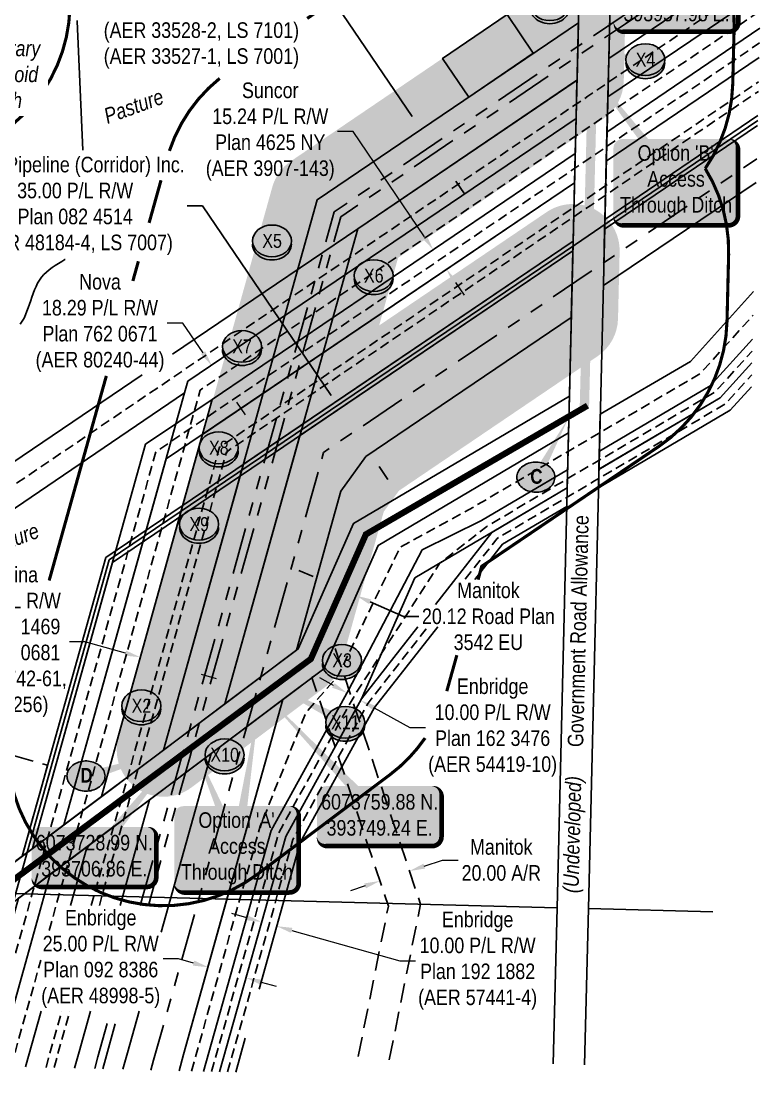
# Model space of a CAD drawing. Extents: x 392573 to 394547, y 6072586 to 6074543.
# Drawn here: x 393597 to 394074, y 6073511 to 6074188 of the extents above; entities that cross this region are included whole.
import ezdxf
from ezdxf.enums import TextEntityAlignment as Align

# ---------------------------------------------------------------- set-up
doc = ezdxf.new("R2010")
doc.units = 0
doc.header["$LTSCALE"] = 5
doc.header["$PDSIZE"] = 0.5
for name, pattern in [('foc-ACCESSROAD', [3.75, 2.5, -1.25]), ('foc-DRILLPATH', [14.75, 6, -1.75, 1.75, -1.75, 1.75, -1.75]), ('foc-QUARTERLINE', [33, 25, -3, 2, -3]), ('foc-TIELINE', [1.875, 1.25, -0.625]), ('UG_PIPE', [1.875, 1.25, -0.625])]:
    doc.linetypes.add(name, pattern=pattern)
doc.layers.get('Defpoints').update_dxf_attribs({"color": 9})
for name, color, linetype in [('AS-CABLE', 224, 'foc-CABLE'), ('AS-PIPE-UG', 44, 'UG_PIPE'), ('AS-ROADS', 254, 'Continuous'), ('AS-TELUS', 224, 'foc-TEL'), ('C-RW', 13, 'Continuous'), ('F-AR', 190, 'foc-ACCESSROAD'), ('F-RW', 190, 'Continuous'), ('F-WS', 190, 'foc-ACCESSROAD'), ('L-ROAD-T', 7, 'Continuous'), ('L-SEC', 7, 'Continuous'), ('L-SECQ', 8, 'foc-QUARTERLINE'), ('L-TITLEDB', 4, 'Continuous'), ('L-TITLEDB-T', 4, 'Continuous'), ('P-BUFFER-H 30m', 51, 'Continuous'), ('P-BUFFER-YELLOW', 50, 'foc-TIELINE'), ('P-CROSSINGS', 250, 'Continuous'), ('P-PDRILLPATH', 12, 'foc-DRILLPATH'), ('P-PROPOSED', 10, 'Continuous'), ('P-PROPOSED-T', 10, 'Continuous'), ('P-TEMP-H', 41, 'Continuous'), ('P-TEMP_WORKSPACE', 46, 'Continuous'), ('WETLAND', 143, 'Continuous'), ('WETLAND-T', 146, 'Continuous')]:
    doc.layers.add(name, color=color, linetype=linetype)
for name, color, linetype, lineweight in [('F-AR-T', 190, 'Continuous', 9), ('F-RW-T', 190, 'Continuous', 9), ('T-TEXT', 48, 'Continuous', 18)]:
    doc.layers.add(name, color=color, linetype=linetype, lineweight=lineweight)
doc.layers.add('P-REPAIR-BLUE-H', color=7, linetype='Continuous', true_color=0xa0d6fd)
doc.layers.add('P-REPAIR-PURPLE-H', color=7, linetype='Continuous', true_color=0xeeddfd)
doc.styles.add('175L', font='ARIALN.TTF', dxfattribs={"height": 20})
doc.styles.add('80', font='ARIALN.TTF', dxfattribs={"height": 10})
doc.styles.add('80CG', font='ARIALN.TTF', dxfattribs={"height": 10})
doc.styles.add('80L', font='ARIALN.TTF', dxfattribs={"height": 10})
doc.styles.add('80LS', font='ARIALNI.TTF', dxfattribs={"height": 10})
doc.styles.add('BOLD', font='ARIALNB.TTF')
doc.styles.add('Crossing', font='ARIALN.TTF', dxfattribs={"height": 10})
doc.styles.add('foc-LtypeFont', font='ARIALN.TTF', dxfattribs={"height": 7.35})
doc.linetypes.add('foc-CABLE', pattern='A,2,-1,["C",foc-LtypeFont,S=0.2,R=0,X=-0.625,Y=-0.75],-1.24,8', length=12.24)
doc.linetypes.add('foc-TEL', pattern='A,2,-1,["T",foc-LtypeFont,S=0.2,R=0,X=-0.425,Y=-0.75],-1.24,8', length=12.24)
doc.linetypes.add('foc-TEL-NOLINE', pattern='A,0,-2,["T",foc-LtypeFont,S=0.2,R=0,X=-0.425,Y=-0.75],-10.24', length=12.24)
doc.dimstyles.new('Compass 5 000', dxfattribs={"dimscale": 5, "dimtxt": 9, "dimasz": 2, "dimexe": 0.2, "dimexo": 0.0625, "dimgap": 0.5, "dimtad": 0, "dimtih": 1, "dimtoh": 1, "dimzin": 0, "dimdsep": 46, "dimtxsty": '80CG', "dimcen": 0.1, "dimse1": 1, "dimse2": 1, "dimclrd": 256, "dimclrt": 256, "dimaunit": 1, "dimadec": 4, "dimazin": 0, "dimtfac": 0.06, "dimtofl": 0, "dimtmove": 0, "dimatfit": 1, "dimfxl": 0.2, "dimtolj": 1, "dimtzin": 0, "dimlwd": -1, "dimarcsym": 0})

# ---------------------------------------------------------------- blocks, each defined once
blk = doc.blocks.new('*D425')
at = {"layer": 'Defpoints', "color": 0, "transparency": 16777216}
for p in [(393889.14, 6074142.12), (393853.93, 6074118.27), (393905.96, 6074117.28)]:
    blk.add_point(p, dxfattribs=at)
at = {"layer": 'P-PROPOSED-T', "color": 240, "transparency": 16777216}
for p, q in [((393794.82, 6074205.57), (393784.82, 6074205.57)), ((393848.32, 6074126.56), (393794.82, 6074205.57)), ((393876.35, 6074085.15), (393881.96, 6074076.87))]:
    blk.add_line(p, q, dxfattribs=at)
for points in [[(393849.7, 6074127.49), (393846.94, 6074125.62), (393853.93, 6074118.27)], [(393877.73, 6074086.09), (393874.97, 6074084.22), (393870.75, 6074093.43)]]:
    blk.add_solid(points, dxfattribs=at)
at = {"layer": 'P-PROPOSED-T', "transparency": 16777216, "insert": (393713, 6074205.57), "char_height": 10, "attachment_point": 5, "style": '80CG'}
blk.add_mtext('\\A1;Inter Pipeline Polaris Inc.\\PInter Pipeline (Corridor) Inc.\\P30.00 P/L R/W\\PPlan 022 2276\\P(AER 33528-2, LS 7101)\\P(AER 33527-1, LS 7001)', dxfattribs=at)
blk = doc.blocks.new('*D426')
at = {"layer": 'Defpoints', "color": 0, "transparency": 16777216}
for p in [(393907.86, 6074094.3), (393918.16, 6074079.12), (393719.67, 6073966.63)]:
    blk.add_point(p, dxfattribs=at)
at = {"layer": 'F-RW-T', "transparency": 16777216}
for p, q in [((393701.14, 6073993.95), (393691.14, 6073993.95)), ((393714.06, 6073974.9), (393701.14, 6073993.95)), ((393735.58, 6073943.18), (393741.2, 6073934.9))]:
    blk.add_line(p, q, dxfattribs=at)
for points in [[(393715.44, 6073975.84), (393712.68, 6073973.97), (393719.67, 6073966.63)], [(393736.96, 6073944.11), (393734.2, 6073942.24), (393729.97, 6073951.45)]]:
    blk.add_solid(points, dxfattribs=at)
at = {"layer": 'F-RW-T', "transparency": 16777216, "insert": (393647.94, 6073993.95), "char_height": 10, "attachment_point": 5, "style": '80CG'}
blk.add_mtext('\\A1;Nova\\P18.29 P/L R/W\\PPlan 762 0671\\P(AER 80240-44)', dxfattribs=at)
blk = doc.blocks.new('*D427')
at = {"layer": 'Defpoints', "color": 0, "transparency": 16777216}
for p in [(393861.91, 6074040.97), (393836.24, 6074023.57), (393844.8, 6074010.94)]:
    blk.add_point(p, dxfattribs=at)
at = {"layer": 'F-RW-T', "transparency": 16777216}
for p, q in [((393810.43, 6074116.91), (393800.43, 6074116.91)), ((393856.3, 6074049.25), (393810.43, 6074116.91)), ((393876.09, 6074020.07), (393881.7, 6074011.79))]:
    blk.add_line(p, q, dxfattribs=at)
for points in [[(393857.68, 6074050.19), (393854.92, 6074048.32), (393861.91, 6074040.97)], [(393877.47, 6074021), (393874.71, 6074019.13), (393870.48, 6074028.34)]]:
    blk.add_solid(points, dxfattribs=at)
at = {"layer": 'F-RW-T', "transparency": 16777216, "insert": (393757.23, 6074116.91), "char_height": 10, "attachment_point": 5, "style": '80CG'}
blk.add_mtext('\\A1;Suncor\\P15.24 P/L R/W\\PPlan 4625 NY\\P(AER 3907-143)', dxfattribs=at)
blk = doc.blocks.new('*D428')
at = {"layer": 'Defpoints', "color": 0, "transparency": 16777216}
for p in [(393860.41, 6073978.67), (393880.06, 6073949.65), (393801.93, 6073939.07)]:
    blk.add_point(p, dxfattribs=at)
at = {"layer": 'P-PROPOSED-T', "color": 240, "transparency": 16777216}
for p, q in [((393713.79, 6074069.23), (393703.79, 6074069.23)), ((393796.32, 6073947.35), (393713.79, 6074069.23)), ((393827.19, 6073901.76), (393832.79, 6073893.48))]:
    blk.add_line(p, q, dxfattribs=at)
for points in [[(393797.7, 6073948.28), (393794.94, 6073946.41), (393801.93, 6073939.07)], [(393828.57, 6073902.7), (393825.81, 6073900.83), (393821.58, 6073910.04)]]:
    blk.add_solid(points, dxfattribs=at)
at = {"layer": 'P-PROPOSED-T', "transparency": 16777216, "insert": (393631.97, 6074069.23), "char_height": 10, "attachment_point": 5, "style": '80CG'}
blk.add_mtext('\\A1;Inter Pipeline (Corridor) Inc.\\P35.00 P/L R/W\\PPlan 082 4514\\P(AER 48184-4, LS 7007)', dxfattribs=at)
blk = doc.blocks.new('*D429')
at = {"layer": 'Defpoints', "color": 0, "transparency": 16777216}
for p in [(393723.96, 6073602.66), (393747.98, 6073595.92), (393741.66, 6073573.42)]:
    blk.add_point(p, dxfattribs=at)
at = {"layer": 'F-RW-T', "transparency": 16777216}
for p, q in [((393698.39, 6073585.56), (393688.39, 6073585.56)), ((393708.02, 6073582.86), (393698.39, 6073585.56)), ((393751.29, 6073570.72), (393760.92, 6073568.02))]:
    blk.add_line(p, q, dxfattribs=at)
for points in [[(393708.47, 6073584.47), (393707.57, 6073581.26), (393717.65, 6073580.16)], [(393751.74, 6073572.32), (393750.84, 6073569.11), (393741.66, 6073573.42)]]:
    blk.add_solid(points, dxfattribs=at)
at = {"layer": 'F-RW-T', "transparency": 16777216, "insert": (393648.39, 6073585.56), "char_height": 10, "attachment_point": 5, "style": '80CG'}
blk.add_mtext('\\A1;Enbridge\\P25.00 P/L R/W\\PPlan 092 8386\\P(AER 48998-5)', dxfattribs=at)
blk = doc.blocks.new('*D432')
at = {"layer": 'Defpoints', "color": 0, "transparency": 16777216}
for p in [(393694.9, 6073854.69), (393724.25, 6073846.51), (393673.89, 6073779.28)]:
    blk.add_point(p, dxfattribs=at)
at = {"layer": 'F-RW-T', "transparency": 16777216}
for p, q in [((393638.24, 6073789.21), (393628.24, 6073789.21)), ((393664.25, 6073781.96), (393638.24, 6073789.21)), ((393712.87, 6073768.41), (393722.5, 6073765.73))]:
    blk.add_line(p, q, dxfattribs=at)
for points in [[(393664.7, 6073783.57), (393663.81, 6073780.35), (393673.89, 6073779.28)], [(393713.31, 6073770.02), (393712.42, 6073766.81), (393703.23, 6073771.1)]]:
    blk.add_solid(points, dxfattribs=at)
at = {"layer": 'F-RW-T', "transparency": 16777216, "insert": (393585.52, 6073789.21), "char_height": 10, "attachment_point": 5, "style": '80CG'}
blk.add_mtext('\\A1;Pembina\\P30.48 P/L R/W\\PPlan 782 1469\\PPlan 042 0681\\P(AER 37742-61,\\P37742-256)', dxfattribs=at)
blk = doc.blocks.new('*D435')
at = {"layer": 'Defpoints', "color": 0, "transparency": 16777216}
for p in [(393804.06, 6073751.94), (393815.26, 6073751.55), (393812.82, 6073747.11)]:
    blk.add_point(p, dxfattribs=at)
at = {"layer": 'F-RW-T', "transparency": 16777216}
for p, q in [((393797.74, 6073761.2), (393788.98, 6073766.02)), ((393824.02, 6073746.72), (393846.83, 6073734.16)), ((393846.83, 6073734.16), (393856.83, 6073734.16))]:
    blk.add_line(p, q, dxfattribs=at)
for points in [[(393798.55, 6073762.66), (393796.94, 6073759.74), (393806.5, 6073756.37)], [(393824.82, 6073748.18), (393823.21, 6073745.26), (393815.26, 6073751.55)]]:
    blk.add_solid(points, dxfattribs=at)
at = {"layer": 'F-RW-T', "transparency": 16777216, "insert": (393900.02, 6073734.16), "char_height": 10, "attachment_point": 5, "style": '80CG'}
blk.add_mtext('\\A1;Enbridge\\P10.00 P/L R/W\\PPlan 162 3476\\P(AER 54419-10)', dxfattribs=at)
blk = doc.blocks.new('*D440')
at = {"layer": 'Defpoints', "color": 0, "transparency": 16777216}
for p in [(393795.74, 6073831.29), (393814.13, 6073823.19), (393812.26, 6073818.95)]:
    blk.add_point(p, dxfattribs=at)
at = {"layer": 'L-TITLEDB-T', "transparency": 16777216}
for p, q in [((393784.72, 6073831.09), (393775.57, 6073835.12)), ((393821.41, 6073814.92), (393842.69, 6073805.55)), ((393842.69, 6073805.55), (393852.69, 6073805.55))]:
    blk.add_line(p, q, dxfattribs=at)
for points in [[(393785.39, 6073832.61), (393784.05, 6073829.56), (393793.87, 6073827.06)], [(393822.09, 6073816.45), (393820.74, 6073813.4), (393812.26, 6073818.95)]]:
    blk.add_solid(points, dxfattribs=at)
at = {"layer": 'L-TITLEDB-T', "transparency": 16777216, "insert": (393897.3, 6073805.55), "char_height": 10, "attachment_point": 5, "style": '80CG'}
blk.add_mtext('\\A1;Manitok\\P20.12 Road Plan\\P3542 EU', dxfattribs=at)
blk = doc.blocks.new('*U442')
h = blk.add_hatch(color=255)
edge = h.paths.add_edge_path()
edge.add_line((-34, -28.5), (34, -28.5))
edge.add_arc((34, -22.5), 6, 270, 360)
edge.add_line((40, -22.5), (40, 21))
edge.add_arc((34, 21), 6, 0, 90)
edge.add_line((34, 27), (-34, 27))
edge.add_arc((-34, 21), 6, 90, 180)
edge.add_line((-40, 21), (-40, -22.5))
edge.add_arc((-34, -22.5), 6, 180, 270)
at = {"color": 1, "flags": 128}
for points in [[(-62.2, 80.27, 0, 7.5, 0), (0, 0, 0, 0, 0)], [(-35.9, 0, 0, 7.5, 0), (0, 0, 0, 0, 0)]]:
    blk.add_lwpolyline(points, format="xyseb", dxfattribs=at)
blk.add_lwpolyline([(-34, -28.5, 3, 3, 0), (34, -28.5, 3, 3, 0.414214), (40, -22.5, 3, 3, 0), (40, 21, 3, 0, 0.414214), (34, 27, 0, 0, 0), (-34, 27, 0, 0, 0.414214), (-40, 21, 0, 0, 0), (-40, -22.5, 0, 3, 0.414214)], format="xyseb", close=True, dxfattribs=at)
at = {"color": 1, "style": '80'}
blk.add_attdef('ENTER_TEXT_001', (-26.85, -4.92), '', height=10, dxfattribs=at)
blk = doc.blocks.new('xing2')
h = blk.add_hatch(color=50)
h.dxf.hatch_style = 1
edge = h.paths.add_edge_path()
edge.add_ellipse((0, 0), major_axis=(-12.5, 0), ratio=0.816297, start_angle=0, end_angle=360)
h = blk.add_hatch(color=250)
h.dxf.hatch_style = 1
edge = h.paths.add_edge_path()
edge.add_ellipse((0, -2.05), major_axis=(-12.5, 0), ratio=0.816297, start_angle=0, end_angle=180)
edge.add_line((12.5, -2.05), (12.5, 0))
edge.add_ellipse((0, 0), major_axis=(-12.5, 0), ratio=0.816297, start_angle=0, end_angle=180, ccw=False)
edge.add_line((-12.5, 0), (-12.5, -2.05))
at = {"color": 250}
blk.add_ellipse((0, 0), major_axis=(-12.5, 0), ratio=0.816297, dxfattribs=at)
blk.add_ellipse((0, -2.05), major_axis=(-12.5, 0), ratio=0.816297, start_param=0, end_param=3.141593, dxfattribs=at)
at = {"color": 250, "style": 'Crossing'}
blk.add_attdef('CROSSING', text='', height=9, dxfattribs=at).set_placement((0.09, 0.02), align=Align.MIDDLE_CENTER)
at = {"color": 250, "style": 'Crossing', "flags": 1}
for tag, p in [('OWNER', (0.09, -12.49)), ('DESCRIPTION', (0.09, -25.77)), ('LOCATION', (0.09, -39.3)), ('DWG_REF', (0.09, -52.84))]:
    blk.add_attdef(tag, text='', height=9, dxfattribs=at).set_placement(p, align=Align.MIDDLE_CENTER)
blk = doc.blocks.new('*U499')
h = blk.add_hatch(color=255)
edge = h.paths.add_edge_path()
edge.add_line((-34, -20), (34, -20))
edge.add_arc((34, -14), 6, 270, 360)
edge.add_line((40, -14), (40, 12.5))
edge.add_arc((34, 12.5), 6, 0, 90)
edge.add_line((34, 18.5), (-34, 18.5))
edge.add_arc((-34, 12.5), 6, 90, 180)
edge.add_line((-40, 12.5), (-40, -14))
edge.add_arc((-34, -14), 6, 180, 270)
at = {"color": 1, "flags": 128}
blk.add_lwpolyline([(-34, -20, 3, 3, 0), (34, -20, 3, 3, 0.414214), (40, -14, 3, 3, 0), (40, 12.5, 3, 0, 0.414214), (34, 18.5, 0, 0, 0), (-34, 18.5, 0, 0, 0.414214), (-40, 12.5, 0, 0, 0), (-40, -14, 0, 3, 0.414214)], format="xyseb", close=True, dxfattribs=at)
for points in [[(-59.88, -31.88, 0, 7.5, 0), (0, 0, 0, 0, 0)], [(-25.47, -11.01, 0, 7.5, 0), (0, 0, 0, 0, 0)]]:
    blk.add_lwpolyline(points, format="xyseb", dxfattribs=at)
at = {"color": 1, "style": '80'}
blk.add_attdef('ENTER_TEXT_001', (-26.85, -4.92), '', height=10, dxfattribs=at)
blk = doc.blocks.new('*U500')
h = blk.add_hatch(color=255)
edge = h.paths.add_edge_path()
edge.add_line((-34, -28.5), (34, -28.5))
edge.add_arc((34, -22.5), 6, 270, 360)
edge.add_line((40, -22.5), (40, 21))
edge.add_arc((34, 21), 6, 0, 90)
edge.add_line((34, 27), (-34, 27))
edge.add_arc((-34, 21), 6, 90, 180)
edge.add_line((-40, 21), (-40, -22.5))
edge.add_arc((-34, -22.5), 6, 180, 270)
at = {"color": 1, "flags": 128}
for points in [[(15.02, 96.29, 0, 7.5, 0), (0, 0, 0, 0, 0)], [(-29.01, 69.41, 0, 7.5, 0), (0, 0, 0, 0, 0)]]:
    blk.add_lwpolyline(points, format="xyseb", dxfattribs=at)
blk.add_lwpolyline([(-34, -28.5, 3, 3, 0), (34, -28.5, 3, 3, 0.414214), (40, -22.5, 3, 3, 0), (40, 21, 3, 0, 0.414214), (34, 27, 0, 0, 0), (-34, 27, 0, 0, 0.414214), (-40, 21, 0, 0, 0), (-40, -22.5, 0, 3, 0.414214)], format="xyseb", close=True, dxfattribs=at)
at = {"color": 1, "style": '80'}
blk.add_attdef('ENTER_TEXT_001', (-26.85, -4.92), '', height=10, dxfattribs=at)
blk = doc.blocks.new('*D501')
at = {"layer": 'Defpoints', "color": 0, "transparency": 16777216}
for p in [(393751.42, 6073608.18), (393761.36, 6073606.59), (393761.04, 6073605.48)]:
    blk.add_point(p, dxfattribs=at)
at = {"layer": 'F-RW-T', "transparency": 16777216}
for p, q in [((393742.1, 6073611.99), (393732.47, 6073614.7)), ((393770.99, 6073603.89), (393840.38, 6073584.41)), ((393840.38, 6073584.41), (393850.38, 6073584.41))]:
    blk.add_line(p, q, dxfattribs=at)
for points in [[(393742.55, 6073613.6), (393741.65, 6073610.39), (393751.73, 6073609.29)], [(393771.44, 6073605.49), (393770.54, 6073602.28), (393761.36, 6073606.59)]]:
    blk.add_solid(points, dxfattribs=at)
at = {"layer": 'F-RW-T', "transparency": 16777216, "insert": (393890.38, 6073584.41), "char_height": 10, "attachment_point": 5, "style": '80CG'}
blk.add_mtext('\\A1;Enbridge\\P10.00 P/L R/W\\PPlan 192 1882\\P(AER 57441-4)', dxfattribs=at)
blk = doc.blocks.new('*U502')
h = blk.add_hatch(color=255)
edge = h.paths.add_edge_path()
edge.add_line((-34, -20), (34, -20))
edge.add_arc((34, -14), 6, 270, 360)
edge.add_line((40, -14), (40, 12.5))
edge.add_arc((34, 12.5), 6, 0, 90)
edge.add_line((34, 18.5), (-34, 18.5))
edge.add_arc((-34, 12.5), 6, 90, 180)
edge.add_line((-40, 12.5), (-40, -14))
edge.add_arc((-34, -14), 6, 180, 270)
at = {"color": 1, "flags": 128}
for points in [[(-76.35, 80.36, 0, 7.5, 0), (0, 0, 0, 0, 0)], [(-25.47, -11.01, 0, 7.5, 0), (0, 0, 0, 0, 0)]]:
    blk.add_lwpolyline(points, format="xyseb", dxfattribs=at)
blk.add_lwpolyline([(-34, -20, 3, 3, 0), (34, -20, 3, 3, 0.414214), (40, -14, 3, 3, 0), (40, 12.5, 3, 0, 0.414214), (34, 18.5, 0, 0, 0), (-34, 18.5, 0, 0, 0.414214), (-40, 12.5, 0, 0, 0), (-40, -14, 0, 3, 0.414214)], format="xyseb", close=True, dxfattribs=at)
at = {"color": 1, "style": '80'}
blk.add_attdef('ENTER_TEXT_001', (-26.85, -4.92), '', height=10, dxfattribs=at)
blk = doc.blocks.new('*U503')
h = blk.add_hatch(color=255)
edge = h.paths.add_edge_path()
edge.add_line((-34, -20), (34, -20))
edge.add_arc((34, -14), 6, 270, 360)
edge.add_line((40, -14), (40, 12.5))
edge.add_arc((34, 12.5), 6, 0, 90)
edge.add_line((34, 18.5), (-34, 18.5))
edge.add_arc((-34, 12.5), 6, 90, 180)
edge.add_line((-40, 12.5), (-40, -14))
edge.add_arc((-34, -14), 6, 180, 270)
at = {"color": 1, "flags": 128}
for points in [[(60.95, 75.68, 0, 7.5, 0), (0, 0, 0, 0, 0)], [(-25.47, -11.01, 0, 7.5, 0), (0, 0, 0, 0, 0)]]:
    blk.add_lwpolyline(points, format="xyseb", dxfattribs=at)
blk.add_lwpolyline([(-34, -20, 3, 3, 0), (34, -20, 3, 3, 0.414214), (40, -14, 3, 3, 0), (40, 12.5, 3, 0, 0.414214), (34, 18.5, 0, 0, 0), (-34, 18.5, 0, 0, 0.414214), (-40, 12.5, 0, 0, 0), (-40, -14, 0, 3, 0.414214)], format="xyseb", close=True, dxfattribs=at)
at = {"color": 1, "style": '80'}
blk.add_attdef('ENTER_TEXT_001', (-26.85, -4.92), '', height=10, dxfattribs=at)
blk = doc.blocks.new('Route_Letters')
h = blk.add_hatch(color=255)
h.dxf.hatch_style = 1
edge = h.paths.add_edge_path()
edge.add_ellipse((-0.12, 0.46), major_axis=(-11.97, 0), ratio=0.789318, start_angle=0, end_angle=360)
at = {"color": 5}
blk.add_open_spline([(-12.34, 0.46), (-12.34, -0.25), (-12.24, -0.97), (-11.72, -2.79), (-11.14, -3.88), (-9.56, -5.81), (-8.54, -6.66), (-6.22, -8.02), (-4.9, -8.54), (-2.12, -9.17), (-0.66, -9.3), (2.22, -9.13), (3.64, -8.84), (6.27, -7.89), (7.48, -7.22), (9.54, -5.6), (10.38, -4.64), (11.6, -2.54), (11.97, -1.4), (12.18, 0.91), (12.02, 2.08), (11.2, 4.3), (10.54, 5.35), (8.8, 7.2), (7.72, 7.99), (5.29, 9.24), (3.93, 9.68), (1.11, 10.18), (-0.35, 10.23), (-3.22, 9.91), (-4.61, 9.55), (-7.16, 8.47), (-8.32, 7.75), (-10.24, 6.02), (-11, 5.02), (-12.05, 2.86), (-12.32, 1.7), (-12.34, 0.52), (-12.34, 0.49), (-12.34, 0.46)], degree=3, knots=[0, 0, 0, 0, 0.219529, 0.219529, 0.575727, 0.575727, 0.931924, 0.931924, 1.288121, 1.288121, 1.644318, 1.644318, 2.000515, 2.000515, 2.356712, 2.356712, 2.712909, 2.712909, 3.069107, 3.069107, 3.425304, 3.425304, 3.781501, 3.781501, 4.137698, 4.137698, 4.493895, 4.493895, 4.850092, 4.850092, 5.20629, 5.20629, 5.562487, 5.562487, 5.918684, 5.918684, 6.274881, 6.274881, 6.283185, 6.283185, 6.283185, 6.283185], dxfattribs=at)
at = {"color": 14, "style": 'BOLD'}
blk.add_attdef('A', text='', height=9.5, dxfattribs=at).set_placement((0.22, 0.98), align=Align.MIDDLE)
blk = doc.blocks.new('*D509')
at = {"layer": 'Defpoints', "color": 0, "transparency": 16777216}
for p in [(393846.6, 6073641.97), (393847.32, 6073639.82), (393828.35, 6073633.49)]:
    blk.add_point(p, dxfattribs=at)
at = {"layer": 'F-AR-T', "transparency": 16777216}
for p, q in [((393856.09, 6073645.14), (393867.83, 6073649.06)), ((393867.83, 6073649.06), (393877.83, 6073649.06)), ((393818.14, 6073632.47), (393808.66, 6073629.3))]:
    blk.add_line(p, q, dxfattribs=at)
for points in [[(393855.56, 6073646.72), (393856.61, 6073643.56), (393846.6, 6073641.97)], [(393817.62, 6073634.05), (393818.67, 6073630.89), (393827.63, 6073635.64)]]:
    blk.add_solid(points, dxfattribs=at)
at = {"layer": 'F-AR-T', "transparency": 16777216, "insert": (393905.56, 6073649.06), "char_height": 10, "attachment_point": 5, "style": '80CG'}
blk.add_mtext('\\A1;Manitok\\P20.00 A/R', dxfattribs=at)

msp = doc.modelspace()

# ---------------------------------------------------------------- hatches: boundary and pattern name
at = {"layer": 'P-BUFFER-H 30m'}
h = msp.add_hatch(color=256, dxfattribs=at)
h.dxf.hatch_style = 1
h.paths.add_polyline_path([(393839.879, 6073886.269), (393967.341, 6073972.58, 0.242436), (393980.511, 6073996.696), (393981.55, 6074039.669, 0.6097408), (393934.738, 6074065.235), (393827.16, 6073992.387), (393839.294, 6074035.827), (393971.046, 6074125.16, 0.2422747), (393984.201, 6074149.265), (393985.092, 6074186.116, 0.6099499), (393938.265, 6074211.671), (393770.586, 6074097.978, 0.1774707), (393758.528, 6074081.218), (393659.8, 6073727.777, 0.7168), (393706.717, 6073695.723), (393792.137, 6073759.917, 0.164958), (393803.008, 6073775.828), (393830.088, 6073872.774)])
h.paths.add_polyline_path([(393802.643, 6073886.032), (393774.114, 6073783.899), (393728.119, 6073749.334), (393688.694, 6073719.706), (393787.422, 6074073.147), (393955.101, 6074186.841), (393954.21, 6074149.991), (393813.358, 6074054.487), (393776.264, 6073921.692), (393951.559, 6074040.394), (393950.52, 6073997.421), (393818.693, 6073908.154)], flags=16)
at = {"layer": 'P-REPAIR-BLUE-H'}
h = msp.add_hatch(color=256, dxfattribs=at)
h.dxf.hatch_style = 1
h.paths.add_polyline_path([(393728.119, 6073749.334), (393688.694, 6073719.706), (393787.422, 6074073.147), (393955.101, 6074186.841), (393954.21, 6074149.991), (393813.358, 6074054.487)])
at = {"layer": 'P-REPAIR-PURPLE-H'}
h = msp.add_hatch(color=256, dxfattribs=at)
h.dxf.hatch_style = 1
h.paths.add_polyline_path([(393818.693, 6073908.154), (393802.643, 6073886.032), (393774.114, 6073783.899), (393728.119, 6073749.334), (393776.264, 6073921.692), (393951.559, 6074040.394), (393950.52, 6073997.421)])
at = {"layer": 'P-TEMP-H'}
h = msp.add_hatch(color=256, dxfattribs=at)
h.dxf.hatch_style = 1
h.paths.add_polyline_path([(393884.721, 6074139.12), (393867.885, 6074163.951), (393909.269, 6074192.011), (393926.105, 6074167.18)])

# ---------------------------------------------------------------- linework, layer by layer
at = {"flags": 128}
for points in [[(393948.884, 6073933.413, 0, 6, 0), (393927.892, 6073894.495, 0, 0, 0)], [(393695.927, 6073720.072, 0, 6, 0), (393639.043, 6073702.531, 0, 0, 0)]]:
    msp.add_lwpolyline(points, format="xyseb", dxfattribs=at)
at = {"layer": 'AS-CABLE', "flags": 128}
msp.add_lwpolyline([(393562.964, 6073517.18), (393591.326, 6073618.704), (393600.361, 6073650.934), (393653.789, 6073841.78), (393953.114, 6074044.464), (393973.503, 6074058.29), (394070.175, 6074124.07)], dxfattribs=at)
at = {"layer": 'AS-PIPE-UG', "flags": 128}
for points in [[(393468.772, 6073592.194), (393477.836, 6073627.83), (393531.796, 6073840.111), (393542.951, 6073856.16), (393820.37, 6074044.139), (393961.225, 6074139.645), (393981.614, 6074153.486), (394072.315, 6074214.977)], [(393615.236, 6073603.719), (393624.663, 6073637.421), (393633.575, 6073669.21), (393711.069, 6073946.637), (393712.248, 6073950.862), (393958.714, 6074117.74), (393979.141, 6074131.694), (394071.832, 6074194.465)], [(393573.5, 6073516.913), (393602.997, 6073622.443), (393611.916, 6073654.486), (393683.831, 6073911.301), (393957.333, 6074096.415), (393977.714, 6074110.305), (394071.346, 6074173.833)], [(393642.314, 6073619.926), (393651.913, 6073654.306), (393661.218, 6073686.309), (393724.706, 6073914.215), (393959.796, 6074073.408), (393980.14, 6074087.361), (394070.759, 6074148.87)], [(393647.505, 6073619.926), (393656.722, 6073652.935), (393666.027, 6073684.94), (393729.03, 6073911.104), (393962.612, 6074069.276), (393982.958, 6074083.231), (394070.614, 6074142.728)], [(393706.68, 6073513.536), (393750.841, 6073670.891), (393780.16, 6073743.88), (393800.611, 6073767.125), (393840.665, 6073850.11), (393888.072, 6073875.935), (393943.083, 6073908.34), (393963.465, 6073920.346), (394033.325, 6073961.499), (394067.23, 6073998.915)], [(393719.571, 6073513.21), (393762.486, 6073666.123), (393811.673, 6073755.399), (393865.97, 6073839.488), (393896.199, 6073863.312), (393945.343, 6073892.36), (393965.714, 6073904.263), (394042.906, 6073949.734), (394066.69, 6073975.981)], [(393882.302, 6073829.353), (393902.907, 6073855.659), (393945.05, 6073880.484), (393965.457, 6073892.505), (394049.294, 6073941.89), (394066.33, 6073960.691)], [(393729.884, 6073512.948), (393771.802, 6073662.309), (393820.043, 6073749.867), (393858.38, 6073798.811)], [(393590.833, 6073516.473), (393609.955, 6073584.837)], [(393613.27, 6073515.905), (393623.362, 6073552.048)], [(393618.425, 6073515.774), (393628.553, 6073552.048)]]:
    msp.add_lwpolyline(points, dxfattribs=at)
at = {"layer": 'AS-ROADS', "flags": 128}
for points, const_width in [([(393973.27, 6074522.018), (393970.844, 6074421.699), (393958.909, 6073939.215)], 6), ([(393960.889, 6073940.884), (393818.636, 6073858.237), (393783.292, 6073778.213), (393577.698, 6073625.402)], 4)]:
    msp.add_lwpolyline(points, dxfattribs=dict(at, const_width=const_width))
at = {"layer": 'AS-TELUS', "linetype": 'foc-TEL-NOLINE', "flags": 128}
msp.add_lwpolyline([(393521.278, 6073518.237), (393546.152, 6073612.585), (393775.15, 6073784.678), (393810.739, 6073865.257), (393949.305, 6073947.079), (393960.553, 6074412.289), (393963.213, 6074522.261)], dxfattribs=at)
at = {"layer": 'C-RW', "flags": 128}
for points in [[(394073.542, 6074267.114), (393975.49, 6074200.674), (393974.593, 6074163.828), (394072.676, 6074230.323)], [(393954.21, 6074149.991), (393955.101, 6074186.841), (393787.422, 6074073.147), (393688.694, 6073719.706), (393728.119, 6073749.334), (393813.358, 6074054.487), (393954.21, 6074149.991)], [(394070.1, 6074120.889), (393971.926, 6074054.214), (393971.088, 6074017.977), (394069.239, 6074084.302)], [(393728.119, 6073749.334), (393774.114, 6073783.899), (393802.643, 6073886.032), (393818.693, 6073908.154), (393950.52, 6073997.421), (393951.559, 6074040.394), (393776.264, 6073921.692), (393728.119, 6073749.334)], [(393687.171, 6073602.743), (393719.216, 6073717.464), (393765.232, 6073752.104), (393701.584, 6073524.245), (393698.648, 6073513.74)], [(393687.171, 6073602.743), (393719.216, 6073717.464), (393679.774, 6073687.772), (393660.822, 6073619.926)], [(393641.862, 6073552.048), (393634.578, 6073525.972), (393631.634, 6073515.439)], [(393662.564, 6073514.655), (393665.504, 6073525.175), (393673.01, 6073552.048)], [(393662.564, 6073514.655), (393665.504, 6073525.175), (393673.01, 6073552.048)]]:
    msp.add_lwpolyline(points, dxfattribs=at)
at = {"layer": 'F-AR', "flags": 128}
msp.add_lwpolyline([(393833.663, 6073520.841), (393851.885, 6073611.643), (393853.702, 6073620.698), (393798.185, 6073787), (393791.533, 6073771.903), (393784.026, 6073766.252), (393833.045, 6073619.414), (393813.369, 6073521.364)], dxfattribs=at)
at = {"layer": 'F-RW', "flags": 128}
for points in [[(394072.676, 6074230.323), (393974.593, 6074163.828), (393973.995, 6074139.26), (394072.096, 6074205.695)], [(394072.096, 6074205.695), (393973.995, 6074139.26), (393973.407, 6074116.639), (394071.568, 6074183.239)], [(394071.568, 6074183.239), (393973.407, 6074116.639), (393972.954, 6074097.893), (394071.127, 6074164.529)], [(394071.127, 6074164.529), (393972.954, 6074097.893), (393972.098, 6074060.358), (394070.248, 6074127.143)], [(393694.541, 6073973.977), (393813.358, 6074054.487), (393954.154, 6074149.953), (393953.568, 6074125.306), (393704.337, 6073956.556), (393702.256, 6073949.099), (393551.843, 6073847.074), (393543.292, 6073834.683), (393478.698, 6073580.756)], [(393953.568, 6074125.306), (393953.029, 6074102.752), (393720.026, 6073944.85), (393648.955, 6073689.8), (393624.765, 6073671.68), (393702.256, 6073949.099), (393704.337, 6073956.556), (393953.568, 6074125.306)], [(394070.248, 6074127.143), (393972.098, 6074060.358), (393971.926, 6074054.214), (394070.1, 6074120.889)], [(393952.616, 6074083.944), (393690.411, 6073906.629), (393624.765, 6073671.68), (393604.538, 6073656.546), (393677.212, 6073916.071), (393720.026, 6073944.85), (393953.029, 6074102.752), (393952.616, 6074083.944)], [(393688.694, 6073719.706), (393740.109, 6073903.343), (393951.712, 6074046.534), (393952.616, 6074083.944), (393713.779, 6073922.431), (393648.955, 6073689.8), (393688.694, 6073719.706)], [(393951.712, 6074046.534), (393651.629, 6073843.336), (393597.954, 6073651.609), (393604.538, 6073656.546), (393655.98, 6073840.241), (393951.562, 6074040.396), (393951.712, 6074046.534)], [(394067.591, 6074014.273), (394026.944, 6073969.273), (393969.134, 6073935.386), (393968.248, 6073900.093), (394046.1, 6073945.812), (394066.51, 6073968.336)], [(394066.87, 6073983.626), (394039.712, 6073953.655), (393968.54, 6073911.73), (393968.244, 6073899.95), (394046.1, 6073945.812), (394066.51, 6073968.336)], [(394066.51, 6073968.336), (394046.1, 6073945.812), (393968.279, 6073899.97), (393967.994, 6073888.197), (394052.488, 6073937.969), (394066.151, 6073953.047)], [(393455.791, 6073591.843), (393520.24, 6073845.385), (393534.014, 6073865.204), (393674.909, 6073960.674)], [(393724.728, 6073513.079), (393767.144, 6073664.216), (393815.858, 6073752.633), (393850.016, 6073830.206), (393947.876, 6073888.049), (393948.732, 6073923.419), (393826.421, 6073851.085), (393791.533, 6073771.903), (393765.232, 6073752.104), (393729.44, 6073623.969), (393701.584, 6073524.245), (393698.648, 6073513.74)], [(393863.264, 6073813.156), (393899.554, 6073859.487), (393947.876, 6073888.049), (393948.159, 6073899.724), (393892.849, 6073867.143), (393854.864, 6073848.187), (393807.488, 6073758.165), (393757.828, 6073668.03), (393714.415, 6073513.34)], [(393807.488, 6073758.165), (393854.864, 6073848.187), (393892.849, 6073867.143), (393948.159, 6073899.724)], [(393888.603, 6073829.289), (393906.26, 6073851.831), (393947.588, 6073876.176), (393947.876, 6073888.049), (393899.554, 6073859.487), (393863.264, 6073813.156)], [(393852.028, 6073798.811), (393815.858, 6073752.633), (393767.144, 6073664.216), (393724.728, 6073513.079)], [(393724.728, 6073513.079), (393767.144, 6073664.216), (393815.858, 6073752.633), (393852.028, 6073798.811)], [(393750.009, 6073566.151), (393776.46, 6073660.402), (393824.228, 6073747.101), (393864.731, 6073798.811)], [(393660.822, 6073619.926), (393679.774, 6073687.772), (393639.651, 6073657.8), (393629.076, 6073619.926)], [(393629.076, 6073619.926), (393639.651, 6073657.8), (393615.851, 6073639.886), (393581.399, 6073516.713)], [(393581.399, 6073516.713), (393615.851, 6073639.886), (393598.297, 6073626.544), (393595.619, 6073624.501), (393565.602, 6073517.113)], [(393600.126, 6073516.238), (393610.124, 6073552.048)], [(393610.124, 6073552.048), (393600.126, 6073516.238)], [(393631.634, 6073515.439), (393634.578, 6073525.972), (393641.862, 6073552.048)], [(393735.041, 6073512.817), (393741.17, 6073534.656)]]:
    msp.add_lwpolyline(points, dxfattribs=at)
at = {"layer": 'F-WS', "flags": 128}
msp.add_lwpolyline([(393491.286, 6073630.238), (393518.399, 6073736.824), (393614.294, 6073709.977), (393597.954, 6073651.609), (393597.899, 6073651.473), (393566.991, 6073628.245)], close=True, dxfattribs=at)
at = {"layer": 'L-SEC', "flags": 128}
for points in [[(393960.787, 6074421.942), (393941.354, 6073618.391), (393938.928, 6073518.129)], [(393959.031, 6073517.611), (393961.457, 6073617.88), (393980.89, 6074421.43)]]:
    msp.add_lwpolyline(points, dxfattribs=at)
at = {"layer": 'L-SECQ', "linetype": 'ByBlock', "flags": 128}
msp.add_lwpolyline([(393136.394, 6073639.58), (393941.354, 6073618.391)], dxfattribs=at)
at = {"layer": 'L-SECQ', "flags": 128}
msp.add_lwpolyline([(393961.457, 6073617.88), (394041.466, 6073615.848)], dxfattribs=at)
at = {"layer": 'L-TITLEDB', "flags": 128}
msp.add_lwpolyline([(393521.278, 6073518.237), (393546.152, 6073612.585), (393775.15, 6073784.678), (393810.739, 6073865.257), (393949.305, 6073947.079), (393948.732, 6073923.419), (393826.421, 6073851.085), (393791.533, 6073771.903), (393588.918, 6073619.377), (393563.85, 6073600.719), (393542.008, 6073517.711)], dxfattribs=at)
at = {"layer": 'P-BUFFER-YELLOW', "ltscale": 2, "const_width": 1.999, "flags": 128}
for points in [[(393571.615, 6074104.913), (393575.77, 6074110.858, 0.2703818), (393628.61, 6074196.681), (393633.943, 6074421.245, 0.4133904), (393536.626, 6074523.583), (393516.633, 6074524.114), (393491.642, 6074524.778, 0.4150372), (393389.015, 6074427.187), (393382.536, 6074154.352, 0.7073957), (393558.821, 6074087.354)], [(393890.689, 6073829.127), (393892.964, 6073837.676), (394006.59, 6073914.619, 0.242436), (394050.491, 6073995.003), (394051.53, 6074037.976, 0.1460613), (394036.498, 6074093.17, 0.1460613), (394054.18, 6074147.573), (394055.072, 6074184.423, 0.6099499), (393898.981, 6074269.609), (393780.925, 6074189.562)], [(393724.772, 6074151.089, 0.1446997), (393692.465, 6074104.503, 0.1446997)], [(393590.542, 6073738.843, 0.687008), (393748.771, 6073639.764), (393834.191, 6073703.957, 0.0816752), (393856.627, 6073727.406)]]:
    msp.add_lwpolyline(points, format="xyb", dxfattribs=at)
for points in [[(393687.088, 6074085.656), (393679.436, 6074058.262)], [(393672.556, 6074033.633), (393669.019, 6074020.97)], [(393651.992, 6073960.014), (393615.28, 6073828.585)], [(393870.57, 6073757.509), (393877.03, 6073780.633)]]:
    msp.add_lwpolyline(points, dxfattribs=at)
at = {"layer": 'P-CROSSINGS', "flags": 128}
for points in [[(393954.657, 6074168.417, 0, 6, 0), (393936.813, 6074198.422, 0, 0, 0)], [(393954.657, 6074168.417, 0, 6, 0), (393998.156, 6074163.166, 0, 0, 0)], [(393788.945, 6074022.846, 0, 6, 0), (393758.409, 6074046.724, 0, 0, 0)], [(393782.037, 6073998.115, 0, 6, 0), (393823.699, 6074024.455, 0, 0, 0)], [(393775.026, 6073973.014, 0, 6, 0), (393739.145, 6073978.959, 0, 0, 0)], [(393765.477, 6073938.829, 0, 6, 0), (393724.222, 6073913.842, 0, 0, 0)], [(393758.097, 6073912.411, 0, 6, 0), (393711.609, 6073864.799, 0, 0, 0)], [(393751.116, 6073766.617, 0, 6, 0), (393803.333, 6073777.299, 0, 0, 0)], [(393752.794, 6073764.601, 0, 6, 0), (393805.459, 6073737.582, 0, 0, 0)], [(393708.406, 6073734.52, 0, 6, 0), (393674.54, 6073748.173, 0, 0, 0)], [(393708.7, 6073734.082, 0, 6, 0), (393727.975, 6073716.639, 0, 0, 0)]]:
    msp.add_lwpolyline(points, format="xyseb", dxfattribs=at)
at = {"layer": 'P-PDRILLPATH', "flags": 128}
for points in [[(393673.801, 6073619.926), (393691.813, 6073684.409), (393700.733, 6073716.343), (393798.229, 6074065.372), (393962.116, 6074176.495), (393982.508, 6074190.33), (394073.18, 6074251.77)], [(393678.992, 6073619.926), (393696.629, 6073683.064), (393705.549, 6073714.998), (393802.551, 6074062.262), (393964.922, 6074172.357), (393985.315, 6074186.192), (394073.036, 6074245.632)], [(393680.606, 6073514.197), (393682.358, 6073520.465), (393736.071, 6073712.756), (393744.973, 6073744.626), (393791.392, 6073910.801), (393961.371, 6074025.904), (393981.752, 6074039.733), (394069.594, 6074099.391)], [(393644.522, 6073515.112), (393646.616, 6073522.607), (393654.84, 6073552.048)], [(393649.677, 6073514.982), (393651.432, 6073521.261), (393660.032, 6073552.048)]]:
    msp.add_lwpolyline(points, dxfattribs=at)
at = {"layer": 'P-PROPOSED', "flags": 128}
for points in [[(393728.119, 6073749.334), (393688.694, 6073719.706), (393787.422, 6074073.147), (393955.101, 6074186.841), (393954.21, 6074149.991), (393813.358, 6074054.487)], [(393818.693, 6073908.154), (393802.643, 6073886.032), (393774.114, 6073783.899), (393728.119, 6073749.334), (393776.264, 6073921.692), (393951.559, 6074040.394), (393950.52, 6073997.421)]]:
    msp.add_lwpolyline(points, close=True, dxfattribs=at)
at = {"layer": 'P-TEMP_WORKSPACE'}
msp.add_lwpolyline([(393884.721, 6074139.12), (393867.885, 6074163.951), (393909.269, 6074192.011), (393926.105, 6074167.18)], close=True, dxfattribs=at)
at = {"layer": 'WETLAND'}
for points in [[(393633.228, 6074188.298), (393633.352, 6074187.857), (393636.999, 6074105.07)], [(393625.454, 6074034.849), (393625.423, 6074034.83), (393623.331, 6074033.551), (393621.25, 6074032.257), (393619.205, 6074030.932), (393617.222, 6074029.56), (393615.326, 6074028.128), (393613.54, 6074026.619), (393611.891, 6074025.019), (393610.403, 6074023.313), (393609.072, 6074021.456), (393607.893, 6074019.471), (393606.842, 6074017.377), (393605.895, 6074015.197), (393605.027, 6074012.95), (393604.214, 6074010.66), (393603.431, 6074008.346), (393602.654, 6074006.03), (393601.859, 6074003.734), (393601.021, 6074001.478), (393600.116, 6073999.283), (393599.12, 6073997.171), (393598.008, 6073995.163), (393596.756, 6073993.28)]]:
    msp.add_lwpolyline(points, dxfattribs=at)

# ---------------------------------------------------------------- block references
ref = msp.add_blockref('*U499', (394017.773, 6074201.031))
ref.add_attrib('ENTER_TEXT_001', '6074170.90 N.', (393980.477, 6074204.449), dxfattribs={"color": 1, "height": 10, "style": '80'})
ref.add_attrib('ENTER_TEXT_002', '393957.98 E.', (393983.953, 6074187.742), dxfattribs={"color": 1, "height": 10, "style": '80'})
ref = msp.add_blockref('*U442', (394017.542, 6074085.149), dxfattribs=dict(xscale=0.9993471061400016, yscale=0.9993471061400016, zscale=0.9993471061400016))
ref.add_attrib('ENTER_TEXT_001', "Option 'B'", (393993.063, 6074098.189), dxfattribs={"color": 1, "height": 9.9935, "style": '80'})
ref.add_attrib('ENTER_TEXT_002', 'Access', (393999.311, 6074081.533), dxfattribs={"color": 1, "height": 9.9935, "style": '80'})
ref.add_attrib('ENTER_TEXT_003', 'Through Ditch', (393981.842, 6074064.877), dxfattribs={"color": 1, "height": 9.99347, "style": '80'})
at = {"xscale": 0.9987298961319185, "yscale": 0.9987298961319185, "zscale": 0.9987298961319185}
for p, values in [((393927.892, 6073894.495), {'A': 'C'}), ((393639.043, 6073702.531), {'A': 'D'})]:
    msp.add_blockref('Route_Letters', p, dxfattribs=at).add_auto_attribs(values)
ref = msp.add_blockref('*U500', (393735.575, 6073656.692), dxfattribs=dict(xscale=0.9993471061400016, yscale=0.9993471061400016, zscale=0.9993471061400016))
ref.add_attrib('ENTER_TEXT_001', "Option 'A'", (393711.096, 6073669.732), dxfattribs={"color": 1, "height": 9.9935, "style": '80'})
ref.add_attrib('ENTER_TEXT_002', 'Access', (393717.343, 6073653.076), dxfattribs={"color": 1, "height": 9.9935, "style": '80'})
ref.add_attrib('ENTER_TEXT_003', 'Through Ditch', (393699.875, 6073636.42), dxfattribs={"color": 1, "height": 9.99347, "style": '80'})
ref = msp.add_blockref('*U502', (393827.181, 6073678.024))
ref.add_attrib('ENTER_TEXT_001', '6073759.88 N.', (393789.886, 6073681.442), dxfattribs={"color": 1, "height": 10, "style": '80'})
ref.add_attrib('ENTER_TEXT_002', '393749.24 E.', (393793.361, 6073664.735), dxfattribs={"color": 1, "height": 10, "style": '80'})
ref = msp.add_blockref('*U503', (393644.021, 6073651.806))
ref.add_attrib('ENTER_TEXT_001', '6073728.99 N.', (393606.726, 6073655.225), dxfattribs={"color": 1, "height": 10, "style": '80'})
ref.add_attrib('ENTER_TEXT_002', '393706.86 E.', (393610.202, 6073638.517), dxfattribs={"color": 1, "height": 10, "style": '80'})
at = {"layer": 'P-CROSSINGS', "xscale": 1.000190094096578, "yscale": 1.000190094096578, "zscale": 1.000190094096578}
for p, values in [((393936.724, 6074198.402), {'CROSSING': 'X1'}), ((393998.067, 6074163.146), {'CROSSING': 'X4'}), ((393758.32, 6074046.704), {'CROSSING': 'X5'}), ((393823.61, 6074024.435), {'CROSSING': 'X6'}), ((393739.056, 6073978.939), {'CROSSING': 'X7'}), ((393724.133, 6073913.822), {'CROSSING': 'X8'}), ((393711.52, 6073864.779), {'CROSSING': 'X9'}), ((393803.244, 6073777.279), {'CROSSING': 'X3'}), ((393674.451, 6073748.153), {'CROSSING': 'X2'}), ((393805.37, 6073737.563), {'CROSSING': 'X11'}), ((393727.886, 6073716.619), {'CROSSING': 'X10'})]:
    msp.add_blockref('xing2', p, dxfattribs=at).add_auto_attribs(values)

# ---------------------------------------------------------------- texts
at = {"layer": 'L-ROAD-T', "style": '80L'}
msp.add_text('Government Road Allowance', height=10, rotation=88.614672, dxfattribs=at).set_placement((393954.927, 6073796.095), align=Align.MIDDLE_CENTER)
at = {"layer": 'T-TEXT', "style": '80LS'}
msp.add_text('(Undeveloped)', height=10, rotation=88.614672, dxfattribs=at).set_placement((393951.08, 6073665.416), align=Align.MIDDLE_CENTER)
at = {"layer": 'T-TEXT', "char_height": 9.99649, "attachment_point": 1, "rotation": 20, "style": '175L'}
for insert in [(393649.301, 6074131.16), (393569.313, 6073852.37)]:
    msp.add_mtext_dynamic_manual_height_columns('{\\fArial Narrow|b0|i1|c0|p34;Pasture}', width=39.29509, gutter_width=100, heights=[0], dxfattribs=dict(at, insert=insert))

# ---------------------------------------------------------------- dimensions: what is measured, and where the dimension line sits
at = {"layer": 'F-AR-T'}
dim = msp.add_linear_dim(base=(393846.601, 6073641.969), p1=(393828.346, 6073633.49), p2=(393847.317, 6073639.823), angle=18.460655, text='Manitok\\P20.00 A/R', dimstyle='Compass 5 000', dxfattribs=at)
dim.commit()
dim.dimension.update_dxf_attribs({"geometry": '*D509', "text_midpoint": (393905.564, 6073649.056), "dimtype": 161})
at = {"layer": 'F-RW-T'}
for base, p1, p2, angle, text, picture, middle in [((393861.912, 6074040.975), (393844.802, 6074010.937), (393836.238, 6074023.568), 124.137266, 'Suncor\\P15.24 P/L R/W\\PPlan 4625 NY\\P(AER 3907-143)', '*D427', (393757.233, 6074116.913)), ((393719.673, 6073966.629), (393918.158, 6074079.121), (393907.862, 6074094.298), 124.153401, 'Nova\\P18.29 P/L R/W\\PPlan 762 0671\\P(AER 80240-44)', '*D426', (393647.943, 6073993.954)), ((393815.26, 6073751.548), (393804.057, 6073751.936), (393812.816, 6073747.111), 331.147108, 'Enbridge\\P10.00 P/L R/W\\PPlan 162 3476\\P(AER 54419-10)', '*D435', (393900.02, 6073734.155)), ((393741.662, 6073573.42), (393723.963, 6073602.657), (393747.976, 6073595.917), 344.323336, 'Enbridge\\P25.00 P/L R/W\\PPlan 092 8386\\P(AER 48998-5)', '*D429', (393648.386, 6073585.563)), ((393761.357, 6073606.589), (393751.417, 6073608.177), (393761.045, 6073605.475), 344.323336, 'Enbridge\\P10.00 P/L R/W\\PPlan 192 1882\\P(AER 57441-4)', '*D501', (393890.384, 6073584.412))]:
    dim = msp.add_linear_dim(base=base, p1=p1, p2=p2, angle=angle, text=text, dimstyle='Compass 5 000', dxfattribs=at)
    dim.commit()
    dim.dimension.update_dxf_attribs({"geometry": picture, "text_midpoint": middle, "dimtype": 161})
at = {"layer": 'F-RW-T', "color": 6}
dim = msp.add_linear_dim(base=(393673.888, 6073779.275), p1=(393724.249, 6073846.514), p2=(393694.903, 6073854.692), angle=164.42923, text='Pembina\\P30.48 P/L R/W\\PPlan 782 1469\\PPlan 042 0681\\P(AER 37742-61,\\P37742-256)', dimstyle='Compass 5 000', dxfattribs=at)
dim.commit()
dim.dimension.update_dxf_attribs({"geometry": '*D432', "text_midpoint": (393585.517, 6073789.208), "dimtype": 161})
at = {"layer": 'L-TITLEDB-T'}
dim = msp.add_linear_dim(base=(393812.263, 6073818.952), p1=(393795.737, 6073831.29), p2=(393814.129, 6073823.187), angle=336.221461, text='Manitok\\P20.12 Road Plan\\P3542 EU', dimstyle='Compass 5 000', dxfattribs=at)
dim.commit()
dim.dimension.update_dxf_attribs({"geometry": '*D440', "text_midpoint": (393897.302, 6073805.546), "dimtype": 161})
at = {"layer": 'P-PROPOSED-T'}
for base, p1, p2, angle, text, picture, middle in [((393853.926, 6074118.275), (393905.963, 6074117.278), (393889.142, 6074142.12), 124.102345, 'Inter Pipeline Polaris Inc.\\PInter Pipeline (Corridor) Inc.\\P30.00 P/L R/W\\PPlan 022 2276\\P(AER 33528-2, LS 7101)\\P(AER 33527-1, LS 7001)', '*D425', (393713.003, 6074205.57)), ((393801.925, 6073939.069), (393880.063, 6073949.646), (393860.409, 6073978.671), 124.104112, 'Inter Pipeline (Corridor) Inc.\\P35.00 P/L R/W\\PPlan 082 4514\\P(AER 48184-4, LS 7007)', '*D428', (393631.972, 6074069.229))]:
    dim = msp.add_linear_dim(base=base, p1=p1, p2=p2, angle=angle, text=text, dimstyle='Compass 5 000', override={"dimclrd": 240}, dxfattribs=at)
    dim.commit()
    dim.dimension.update_dxf_attribs({"geometry": picture, "text_midpoint": middle, "dimtype": 161})

# ---------------------------------------------------------------- next in the draw order: texts
at = {"layer": 'WETLAND-T', "insert": (393553.468, 6074175.337), "char_height": 9.99562, "attachment_point": 1, "style": '80L', "bg_fill": 2}
msp.add_mtext_dynamic_manual_height_columns('\\pi0.76249;{\\fArial Narrow|b0|i1|c0|p34;Temporary \\P\\pi1.9421;Graminoid \\P\\pi12.589;Marsh}', width=56.15316, gutter_width=49.978, heights=[0], dxfattribs=at)

doc.saveas('drawing.dxf')
